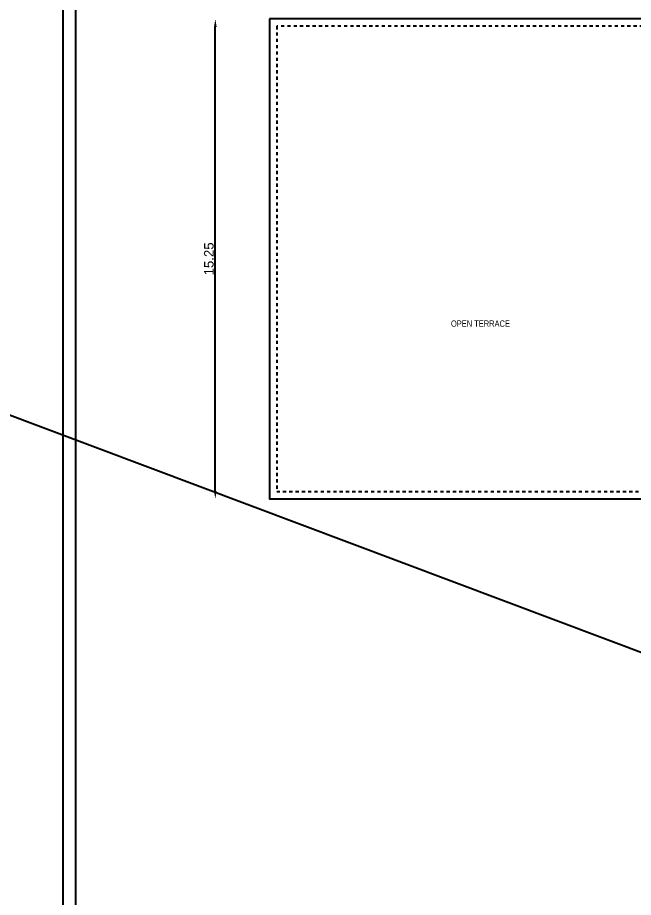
# Model space of a CAD drawing. Header units: metres. Extents: x 0 to 2048, y 111 to 219.
# Drawn here: x 1879.58 to 1899.14, y 149.41 to 177.38 of the extents above; entities that cross this region are included whole.
import ezdxf

# ---------------------------------------------------------------- set-up
doc = ezdxf.new("R2010")
doc.units = ezdxf.units.M
doc.header["$LTSCALE"] = 0.5
doc.header["$MEASUREMENT"] = 0
doc.header["$PDMODE"] = 3
doc.linetypes.add('( Dashed )', pattern=[0.75, 0.5, -0.25])
doc.layers.add('BLK_1_FLR_1_ROOF_AREA', color=54, linetype='Continuous')
doc.layers.add('layout bou', color=1, linetype='Continuous', lineweight=60)
doc.layers.add('layout bou @ 1', color=1, linetype='Continuous', lineweight=60)
doc.styles.add('200LT_S', font='arial.ttf', dxfattribs={"height": 0.3})
doc.styles.add('CENTGOTHIC', font='swissc.ttf')
doc.styles.get("Standard").update_dxf_attribs({"font": ''})
doc.styles.get('Standard').set_extended_font_data('Arial Black')
doc.dimstyles.new('Building Arrow', dxfattribs={"dimscale": 0, "dimtxt": 1, "dimasz": 1, "dimexe": 0.18, "dimexo": 0.0625, "dimgap": 0.09, "dimtad": 0, "dimdec": 1, "dimzin": 0, "dimdsep": 46, "dimtxsty": 'Standard', "dimcen": 0.09, "dimse1": 1, "dimse2": 1, "dimclrt": 7, "dimadec": 1, "dimazin": 0, "dimtfac": 1, "dimtdec": 1, "dimtofl": 0, "dimtmove": 0, "dimatfit": 3, "dimfxl": 0, "dimtolj": 1, "dimtzin": 0, "dimarcsym": 0})

# ---------------------------------------------------------------- blocks, each defined once
blk = doc.blocks.new('*D4')
at = {"layer": 'Defpoints', "color": 0, "lineweight": -3}
for p in [(1730.174, 160.221), (1730.174, 160.221), (1916.252, 130.454)]:
    blk.add_point(p, dxfattribs=at)
at = {"layer": 'layout bou', "color": 0, "lineweight": -2}
for p, q in [((1731.162, 160.063), (1821.125, 145.672)), ((1915.264, 130.612), (1825.301, 145.004))]:
    blk.add_line(p, q, dxfattribs=at)
at = {"layer": 'layout bou', "color": 0, "lineweight": -3}
for points in [[(1731.188, 160.227), (1731.135, 159.898), (1730.174, 160.221)], [(1915.29, 130.777), (1915.238, 130.448), (1916.252, 130.454)]]:
    blk.add_solid(points, dxfattribs=at)
at = {"layer": 'layout bou', "color": 7, "lineweight": 15, "insert": (1823.213, 145.338), "char_height": 1, "attachment_point": 5, "rotation": 350.9115}
blk.add_mtext('\\A1;188.4', dxfattribs=at)
blk = doc.blocks.new('*D8')
at = {"layer": 'Defpoints', "color": 0, "lineweight": -3}
for p in [(1736.693, 151.679), (1736.693, 151.679), (1916.252, 130.454)]:
    blk.add_point(p, dxfattribs=at)
at = {"layer": 'layout bou', "color": 0, "lineweight": -2}
for p, q in [((1737.686, 151.562), (1824.386, 141.314)), ((1915.258, 130.572), (1828.558, 140.82))]:
    blk.add_line(p, q, dxfattribs=at)
at = {"layer": 'layout bou', "color": 0, "lineweight": -3}
for points in [[(1737.706, 151.728), (1737.666, 151.397), (1736.693, 151.679)], [(1915.278, 130.737), (1915.239, 130.406), (1916.252, 130.454)]]:
    blk.add_solid(points, dxfattribs=at)
at = {"layer": 'layout bou', "color": 7, "lineweight": 15, "insert": (1826.472, 141.067), "char_height": 1, "attachment_point": 5, "rotation": 353.2586}
blk.add_mtext('\\A1;180.8', dxfattribs=at)
blk = doc.blocks.new('*D9')
at = {"layer": 'Defpoints', "color": 0, "lineweight": -3}
for p in [(1764.126, 208.032), (1764.126, 208.032), (1929.977, 145.704)]:
    blk.add_point(p, dxfattribs=at)
at = {"layer": 'layout bou', "color": 0, "lineweight": -2}
for p, q in [((1765.062, 207.68), (1845.087, 177.606)), ((1929.04, 146.056), (1849.016, 176.13))]:
    blk.add_line(p, q, dxfattribs=at)
at = {"layer": 'layout bou', "color": 0, "lineweight": -3}
for points in [[(1765.12, 207.836), (1765.003, 207.524), (1764.126, 208.032)], [(1929.099, 146.212), (1928.982, 145.9), (1929.977, 145.704)]]:
    blk.add_solid(points, dxfattribs=at)
at = {"layer": 'layout bou', "color": 7, "lineweight": 15, "insert": (1847.051, 176.868), "char_height": 1, "attachment_point": 5, "rotation": 339.4036}
blk.add_mtext('\\A1;177.2', dxfattribs=at)

msp = doc.modelspace()

# ---------------------------------------------------------------- linework, layer by layer
at = {"color": 7, "lineweight": -3}
for p, q in [((1881.01624, 204.72498), (1881.01624, 138.48062)), ((1881.41992, 204.3213), (1881.41992, 138.8843)), ((1885.85992, 162.33467), (1885.85992, 177.08467))]:
    msp.add_line(p, q, dxfattribs=at)
at = {"linetype": '( Dashed )', "lineweight": -3, "ltscale": 0.0008}
for points in [[(1887.5797, 177.33467), (1887.5797, 162.08467), (1902.8297, 162.08467), (1902.8297, 149.88467), (1918.0797, 149.88467), (1918.0797, 177.33467)], [(1887.8097, 177.10467), (1887.8097, 162.31467), (1903.0597, 162.31467), (1903.0597, 150.11467), (1917.8497, 150.11467), (1917.8497, 177.10467)]]:
    msp.add_lwpolyline(points, close=True, dxfattribs=at)
at = {"color": 7, "lineweight": -3}
for points in [[(1885.81825, 177.08467), (1885.90158, 177.08467), (1885.85992, 177.33467)], [(1885.81825, 162.33467), (1885.90158, 162.33467), (1885.85992, 162.08467)]]:
    msp.add_solid(points, dxfattribs=at)
at = {"layer": 'BLK_1_FLR_1_ROOF_AREA', "color": 54, "lineweight": -3}
msp.add_lwpolyline([(1887.5797, 177.33467), (1887.5797, 162.08467), (1902.8297, 162.08467), (1902.8297, 149.88467), (1918.0797, 149.88467), (1918.0797, 177.33467)], close=True, dxfattribs=at)

# ---------------------------------------------------------------- texts
at = {"linetype": '( Dashed )', "lineweight": -3, "style": 'CENTGOTHIC'}
msp.add_text('OPEN TERRACE', height=0.1991007, dxfattribs=at).set_placement((1893.34715, 167.55371))
at = {"lineweight": -3, "insert": (1885.65674, 169.70967), "char_height": 0.3, "attachment_point": 5, "rotation": 90, "style": '200LT_S'}
msp.add_mtext('15.25', dxfattribs=at)

# ---------------------------------------------------------------- dimensions: what is measured, and where the dimension line sits
at = {"layer": 'layout bou @ 1', "color": 8, "lineweight": 15}
for p1, p2, picture, middle in [((1929.97654, 145.70445), (1764.12569, 208.03165), '*D9', (1847.05112, 176.86805)), ((1916.25154, 130.45445), (1730.17408, 160.22078), '*D4', (1823.21281, 145.33762)), ((1916.25154, 130.45445), (1736.69295, 151.67943), '*D8', (1826.47224, 141.06694))]:
    dim = msp.add_aligned_dim(p1=p1, p2=p2, distance=0, dimstyle='Building Arrow', override={"dimscale": 1, "dimtix": 0, "dimtofl": 0, "dimtmove": 0, "dimatfit": 3}, dxfattribs=at)
    dim.commit()
    dim.dimension.update_dxf_attribs({"geometry": picture, "text_midpoint": middle})

doc.saveas('drawing.dxf')
